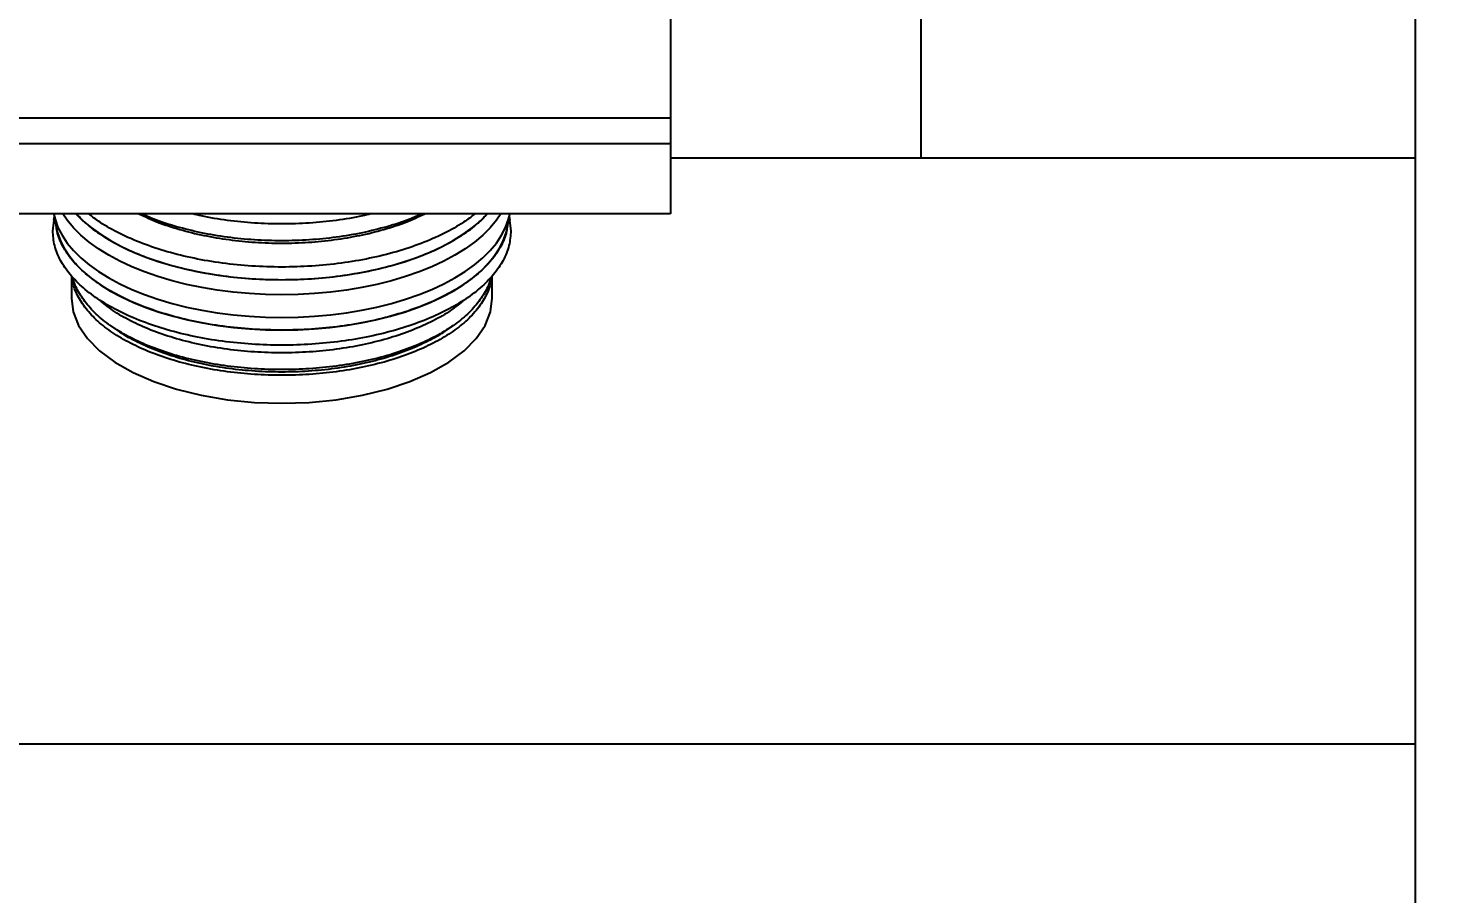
# Model space of a CAD drawing. Header units: millimetres. Extents: x 1293 to 41893, y 1011 to 26911.
# Drawn here: x 24724.6 to 25014.5, y 7546.2 to 7724.6 of the extents above; entities that cross this region are included whole.
import ezdxf

# ---------------------------------------------------------------- set-up
doc = ezdxf.new("R2010")
doc.units = ezdxf.units.MM
doc.header["$LTSCALE"] = 50
doc.layers.add('CAPA_1', color=7, linetype='Continuous')
doc.layers.add('MAQUINAS', color=11, linetype='Continuous')
doc.styles.add('SLDTEXTSTYLE0', font='TXT', dxfattribs={"width": 0.75})
doc.dimstyles.new('SLDDIMSTYLE0', dxfattribs={"dimtxt": 100, "dimasz": 100, "dimexe": 0, "dimexo": 0.0625, "dimgap": 25, "dimtad": 2, "dimdec": 0, "dimlfac": 1.5, "dimrnd": 1e-09, "dimzin": 12, "dimdsep": 46, "dimtxsty": 'SLDTEXTSTYLE0', "dimsah": 1, "dimcen": 0.09, "dimadec": 0, "dimazin": 3, "dimtfac": 1, "dimtdec": 0, "dimtofl": 0, "dimtmove": 0, "dimatfit": 3, "dimfxl": 1, "dimfrac": 2, "dimtolj": 1, "dimtzin": 12, "dimarcsym": 0})

# ---------------------------------------------------------------- blocks, each defined once
blk = doc.blocks.new('_D_28')
at = {"layer": 'CAPA_1', "transparency": 16777216}
for p, q in [((23097.89, 7144.96), (23097.89, 9212.28)), ((25942.46, 7144.96), (25942.46, 9212.28)), ((25942.46, 9162.28), (23097.89, 9162.28))]:
    blk.add_line(p, q, dxfattribs=at)
for points in [[(23097.89, 9162.28), (23197.89, 9146.89), (23197.89, 9177.66)], [(25942.46, 9162.28), (25842.46, 9177.66), (25842.46, 9146.89)]]:
    blk.add_solid(points, dxfattribs=at)
at = {"layer": 'CAPA_1', "transparency": 16777216, "insert": (24372.4, 9291.18), "char_height": 100, "attachment_point": 1, "style": 'SLDTEXTSTYLE0'}
blk.add_mtext('4267', dxfattribs=at)

msp = doc.modelspace()

# ---------------------------------------------------------------- linework, layer by layer
at = {"layer": 'MAQUINAS', "linetype": 'Continuous', "lineweight": 25}
for p, q in [((24908.5093631, 7697.8179231), (24908.5093631, 7825.2404681)), ((25010.1760298, 7813.5276315), (25010.1760298, 7620.848392)), ((24856.8426964, 7733.2161501), (24856.8426964, 7686.3566674)), ((24183.5093631, 7706.1221394), (24856.8426964, 7706.1221394)), ((24856.8426964, 7700.7904242), (24183.5093631, 7700.7904242)), ((25010.1760298, 7697.8179231), (24856.8426964, 7697.8179231)), ((24856.8426964, 7686.3566674), (24183.5093631, 7686.3566674)), ((24729.6718601, 7682.8685235), (24729.9446083, 7684.9491901)), ((24729.9928602, 7685.7220639), (24729.8562847, 7684.9520846)), ((24729.880297, 7686.3566674), (24730.3584832, 7683.6607722)), ((24823.3269097, 7683.6607722), (24823.8050958, 7686.3566674)), ((24823.8291082, 7684.9520846), (24823.6925326, 7685.7220639)), ((24823.7407846, 7684.9491901), (24824.0135327, 7682.8685235)), ((24733.5093631, 7673.5925069), (24733.5093631, 7668.9789118)), ((24820.1760298, 7668.9789118), (24820.1760298, 7673.5925069)), ((24741.4611779, 7663.3978535), (24742.54984, 7662.6280532)), ((24811.1355528, 7662.6280532), (24812.2242149, 7663.3978535)), ((25010.1760298, 7577.0811779), (24030.1760298, 7577.0811779))]:
    msp.add_line(p, q, dxfattribs=at)
at = {"layer": 'MAQUINAS', "linetype": 'Continuous', "lineweight": 25, "flags": 128}
for points in [[(24729.8562847, 7686.4920432), (24730.1519912, 7685.2190494), (24730.7498616, 7683.5621631), (24731.5826104, 7681.9308242), (24732.6459943, 7680.3333456), (24733.9345945, 7678.7778676), (24735.4418445, 7677.2723166), (24737.1600637, 7675.8243646), (24739.0804966, 7674.44139), (24741.193357, 7673.1304401), (24743.4878782, 7671.8981952), (24745.9523679, 7670.7509346), (24748.5742677, 7669.6945044), (24751.3402169, 7668.734288), (24754.2361209, 7667.8751784), (24757.2472229, 7667.1215534), (24760.3581788, 7666.4772533), (24763.5531361, 7665.9455614), (24766.815814, 7665.5291869), (24770.1295865, 7665.2302518), (24773.4775675, 7665.0502791), (24776.8426964, 7664.9901862), (24780.2078254, 7665.0502791), (24783.5558064, 7665.2302518), (24786.8695789, 7665.5291869), (24790.1322568, 7665.9455614), (24793.327214, 7666.4772533), (24796.43817, 7667.1215534), (24799.4492719, 7667.8751784), (24802.3451759, 7668.734288), (24805.1111251, 7669.6945044), (24807.7330249, 7670.7509346), (24810.1975147, 7671.8981952), (24812.4920359, 7673.1304401), (24814.6048963, 7674.44139), (24816.5253291, 7675.8243646), (24818.2435484, 7677.2723166), (24819.7507984, 7678.7778676), (24821.0393985, 7680.3333456), (24822.1027824, 7681.9308242), (24822.9355313, 7683.5621631), (24823.5334016, 7685.2190494), (24823.8291082, 7686.4920432)], [(24821.9424924, 7686.3489509), (24821.0393985, 7685.0185695), (24819.7507984, 7683.4630915), (24818.2435484, 7681.9575406), (24816.5253291, 7680.5095886), (24814.6048963, 7679.126614), (24812.4920359, 7677.8156641), (24810.1975147, 7676.5834192), (24807.7330249, 7675.4361586), (24805.1111251, 7674.3797284), (24802.3451759, 7673.419512), (24799.4492719, 7672.5604023), (24796.43817, 7671.8067773), (24793.327214, 7671.1624773), (24790.1322568, 7670.6307853), (24786.8695789, 7670.2144109), (24783.5558064, 7669.9154757), (24780.2078254, 7669.7355031), (24776.8426964, 7669.6754102), (24773.4775675, 7669.7355031), (24770.1295865, 7669.9154757), (24766.815814, 7670.2144109), (24763.5531361, 7670.6307853), (24760.3581788, 7671.1624773), (24757.2472229, 7671.8067773), (24754.2361209, 7672.5604023), (24751.3402169, 7673.419512), (24748.5742677, 7674.3797284), (24745.9523679, 7675.4361586), (24743.4878782, 7676.5834192), (24741.193357, 7677.8156641), (24739.0804966, 7679.126614), (24737.1600637, 7680.5095886), (24735.4418445, 7681.9575406), (24733.9345945, 7683.4630915), (24732.6459943, 7685.0185695), (24731.744619, 7686.346148)], [(24734.4573499, 7686.3514264), (24735.8843436, 7684.9318924), (24737.5841982, 7683.4994164), (24739.4841052, 7682.1312232), (24741.574383, 7680.834285), (24743.84438, 7679.6152105), (24746.2825288, 7678.480212), (24748.8764053, 7677.4350731), (24751.6127916, 7676.4851197), (24754.4777437, 7675.6351923), (24757.4566625, 7674.8896222), (24760.5343681, 7674.2522085), (24763.6951771, 7673.7261994), (24766.9229829, 7673.3142752), (24770.2013373, 7673.0185351), (24773.5135345, 7672.8404861), (24776.8426964, 7672.7810354), (24780.1718583, 7672.8404861), (24783.4840556, 7673.0185351), (24786.7624099, 7673.3142752), (24789.9902158, 7673.7261994), (24793.1510248, 7674.2522085), (24796.2287304, 7674.8896222), (24799.2076491, 7675.6351923), (24802.0726012, 7676.4851197), (24804.8089875, 7677.4350731), (24807.402864, 7678.480212), (24809.8410129, 7679.6152105), (24812.1110099, 7680.834285), (24814.2012877, 7682.1312232), (24816.1011946, 7683.4994164), (24817.8010493, 7684.9318924), (24819.2218801, 7686.3447402)], [(24730.3584832, 7683.6607722), (24730.6510291, 7682.4013844), (24731.2425094, 7680.7622072), (24732.0663577, 7679.1483043), (24733.1183759, 7677.5678997), (24734.3932033, 7676.029047), (24735.8843436, 7674.5395876), (24737.5841982, 7673.1071115), (24739.4841052, 7671.7389184), (24741.574383, 7670.4419801), (24743.84438, 7669.2229057), (24746.2825288, 7668.0879072), (24748.8764053, 7667.0427683), (24751.6127916, 7666.0928148), (24754.4777437, 7665.2428875), (24757.4566625, 7664.4973174), (24760.5343681, 7663.8599037), (24763.6951771, 7663.3338945), (24766.9229829, 7662.9219704), (24770.2013373, 7662.6262303), (24773.5135345, 7662.4481812), (24776.8426964, 7662.3887306), (24780.1718583, 7662.4481812), (24783.4840556, 7662.6262303), (24786.7624099, 7662.9219704), (24789.9902158, 7663.3338945), (24793.1510248, 7663.8599037), (24796.2287304, 7664.4973174), (24799.2076491, 7665.2428875), (24802.0726012, 7666.0928148), (24804.8089875, 7667.0427683), (24807.402864, 7668.0879072), (24809.8410129, 7669.2229057), (24812.1110099, 7670.4419801), (24814.2012877, 7671.7389184), (24816.1011946, 7673.1071115), (24817.8010493, 7674.5395876), (24819.2921895, 7676.029047), (24820.5670169, 7677.5678997), (24821.6190352, 7679.1483043), (24822.4428835, 7680.7622072), (24823.0343637, 7682.4013844), (24823.3269097, 7683.6607722)], [(24733.5093631, 7668.9789118), (24733.8800858, 7666.1508443), (24734.9859106, 7663.3711659), (24736.8079167, 7660.6874375), (24739.3149289, 7658.1455785), (24742.4640517, 7655.7890809), (24746.2014026, 7653.6582649), (24750.4630345, 7651.7895895), (24755.1760298, 7650.2150281), (24760.2597477, 7648.961522), (24765.6272045, 7648.0505189), (24771.1865614, 7647.4976065), (24776.8426964, 7647.3122452), (24782.4988314, 7647.4976065), (24788.0581884, 7648.0505189), (24793.4256452, 7648.961522), (24798.5093631, 7650.2150281), (24803.2223584, 7651.7895895), (24807.4839903, 7653.6582649), (24811.2213412, 7655.7890809), (24814.3704639, 7658.1455785), (24816.8774762, 7660.6874375), (24818.6994822, 7663.3711659), (24819.8053071, 7666.1508443), (24820.1760298, 7668.9789118)]]:
    msp.add_lwpolyline(points, dxfattribs=at)
at = {"layer": 'MAQUINAS', "linetype": 'Continuous', "lineweight": 25}
for points, knots in [([(24734.5453825, 7686.3566674), (24735.1442251, 7685.712566), (24736.601786, 7684.1448466), (24739.7302204, 7681.8732315), (24743.7455716, 7679.566975), (24748.3537732, 7677.5501315), (24753.4423142, 7675.8492438), (24758.9331485, 7674.4955492), (24764.7299094, 7673.5116376), (24770.7340597, 7672.9144975), (24776.8426964, 7672.7143044), (24782.9513331, 7672.9144975), (24788.9554834, 7673.5116376), (24794.7522444, 7674.4955492), (24800.2430786, 7675.8492438), (24805.3316197, 7677.5501315), (24809.9398213, 7679.566975), (24813.9551725, 7681.8732315), (24817.0836069, 7684.1448466), (24818.5411678, 7685.712566), (24819.1400103, 7686.3566674)], [0, 0, 0, 0, 0.0400907404, 0.0975793979, 0.1550680553, 0.2125567128, 0.2700453702, 0.3275340277, 0.3850226851, 0.4425113426, 0.5, 0.5574886574, 0.6149773149, 0.6724659723, 0.7299546298, 0.7874432872, 0.8449319447, 0.9024206021, 0.9599092596, 1, 1, 1, 1]), ([(24816.5999869, 7686.3566674), (24815.8477248, 7685.7651109), (24813.9906681, 7684.3047768), (24810.2768715, 7682.2479953), (24805.6449017, 7680.2014355), (24800.4944147, 7678.4842961), (24794.9461272, 7677.1154074), (24789.0862403, 7676.1210187), (24783.0173549, 7675.5173858), (24776.8426964, 7675.3150437), (24770.6680379, 7675.5173858), (24764.5991525, 7676.1210187), (24758.7392656, 7677.1154074), (24753.1909782, 7678.4842961), (24748.0404912, 7680.2014355), (24743.4085214, 7682.2479953), (24739.6947248, 7684.3047768), (24737.8376681, 7685.7651109), (24737.085406, 7686.3566674)], [0, 0, 0, 0, 0.0443246366, 0.1094211171, 0.1745175976, 0.2396140781, 0.3047105585, 0.369807039, 0.4349035195, 0.5, 0.5650964805, 0.630192961, 0.6952894415, 0.7603859219, 0.8254824024, 0.8905788829, 0.9556753634, 1, 1, 1, 1]), ([(24747.3827844, 7686.3566674), (24748.6508144, 7685.769786), (24751.2646037, 7684.5600477), (24755.7895576, 7683.0755309), (24760.7221733, 7681.8526127), (24765.9417028, 7680.9683245), (24771.3447947, 7680.4305624), (24776.8426964, 7680.2505006), (24782.3405981, 7680.4305624), (24787.7436901, 7680.9683245), (24792.9632195, 7681.8526127), (24797.8958353, 7683.0755309), (24802.4207892, 7684.5600477), (24805.0345785, 7685.769786), (24806.3026085, 7686.3566674)], [0, 0, 0, 0, 0.0792833226, 0.1634266581, 0.2475699936, 0.331713329, 0.4158566645, 0.5, 0.5841433355, 0.668286671, 0.7524300064, 0.8365733419, 0.9207166774, 1, 1, 1, 1]), ([(24805.687118, 7686.3566674), (24804.8797812, 7685.9876389), (24802.6765385, 7684.9805507), (24798.5572981, 7683.6555852), (24793.4768279, 7682.3884647), (24788.0892612, 7681.4775472), (24782.5152577, 7680.9223196), (24776.8426964, 7680.7366728), (24771.1701351, 7680.9223196), (24765.5961317, 7681.4775472), (24760.2085649, 7682.3884647), (24755.1280947, 7683.6555852), (24751.0088544, 7684.9805507), (24748.8056117, 7685.9876389), (24747.9982749, 7686.3566674)], [0, 0, 0, 0, 0.0518396499, 0.1414717199, 0.23110379, 0.32073586, 0.41036793, 0.5, 0.58963207, 0.67926414, 0.76889621, 0.8585282801, 0.9481603501, 1, 1, 1, 1]), ([(24795.2293077, 7686.3566674), (24794.6321922, 7686.2038279), (24792.3520751, 7685.6202022), (24788.076819, 7684.9551482), (24782.5183683, 7684.3825642), (24776.8426964, 7684.2027029), (24771.1670246, 7684.3825642), (24765.6085739, 7684.9551482), (24761.3333178, 7685.6202022), (24759.0532007, 7686.2038279), (24758.4560851, 7686.3566674)], [0, 0, 0, 0, 0.052878393, 0.2019189287, 0.3509594643, 0.5, 0.6490405357, 0.7980810713, 0.947121607, 1, 1, 1, 1]), ([(24823.2759677, 7683.9416014), (24823.2347646, 7683.5191556), (24823.0943725, 7682.0797499), (24822.0180197, 7679.6667465), (24820.0884489, 7676.766962), (24817.3706324, 7674.0221086), (24813.9723133, 7671.4769873), (24809.9352284, 7669.1757258), (24805.3328504, 7667.1575438), (24800.2427489, 7665.4570148), (24794.7523327, 7664.103224), (24788.9554599, 7663.1193382), (24782.951339, 7662.5221911), (24776.8426964, 7662.3220003), (24770.7340538, 7662.5221911), (24764.729933, 7663.1193382), (24758.9330601, 7664.103224), (24753.442644, 7665.4570148), (24748.3525425, 7667.1575438), (24743.7501644, 7669.1757258), (24739.7130796, 7671.4769873), (24736.3147605, 7674.0221086), (24733.596944, 7676.766962), (24731.6673732, 7679.6667465), (24730.5910204, 7682.0797499), (24730.4506283, 7683.5191556), (24730.4094251, 7683.9416014)], [0, 0, 0, 0, 0.0181947431, 0.061995221, 0.1057956989, 0.1495961768, 0.1933966547, 0.2371971326, 0.2809976105, 0.3247980884, 0.3685985663, 0.4123990442, 0.4561995221, 0.5, 0.5438004779, 0.5876009558, 0.6314014337, 0.6752019116, 0.7190023895, 0.7628028674, 0.8066033453, 0.8504038232, 0.8942043011, 0.938004779, 0.9818052569, 1, 1, 1, 1]), ([(24820.0006756, 7673.4147154), (24819.9549072, 7672.9169211), (24819.8222906, 7671.4745344), (24818.7960894, 7669.1293613), (24816.9981594, 7666.4370247), (24814.4761301, 7663.8881464), (24811.3201039, 7661.5248425), (24807.5715013, 7659.3879506), (24803.2978326, 7657.5139262), (24798.5713184, 7655.9348631), (24793.4730725, 7654.6777718), (24788.0902626, 7653.7641635), (24782.5150074, 7653.2096698), (24776.8426964, 7653.0237783), (24771.1703855, 7653.2096698), (24765.5951303, 7653.7641635), (24760.2123204, 7654.6777718), (24755.1140745, 7655.9348631), (24750.3875602, 7657.5139262), (24746.1138916, 7659.3879506), (24742.3652889, 7661.5248425), (24739.2092628, 7663.8881464), (24736.6872335, 7666.4370247), (24734.8893034, 7669.1293613), (24733.8631022, 7671.4745344), (24733.7304857, 7672.9169211), (24733.6847172, 7673.4147154)], [0, 0, 0, 0, 0.02285911763, 0.06623556148, 0.10961200533, 0.15298844918, 0.19636489303, 0.23974133689, 0.28311778074, 0.32649422459, 0.36987066844, 0.4132471123, 0.45662355615, 0.5, 0.54337644385, 0.5867528877, 0.63012933156, 0.67350577541, 0.71688221926, 0.76025866311, 0.80363510697, 0.84701155082, 0.89038799467, 0.93376443852, 0.97714088237, 1, 1, 1, 1]), ([(24819.8261079, 7673.2377212), (24819.8195057, 7673.1848109), (24819.6952363, 7672.1889053), (24818.767483, 7670.2855442), (24817.0058245, 7667.5913281), (24814.4740762, 7665.0429534), (24811.3206543, 7662.6795145), (24807.5713538, 7660.5426588), (24803.2978721, 7658.6686247), (24798.5713078, 7657.0895642), (24793.4730753, 7655.8324722), (24788.0902619, 7654.9188641), (24782.5150076, 7654.3643703), (24776.8426964, 7654.1784789), (24771.1703853, 7654.3643703), (24765.595131, 7654.9188641), (24760.2123175, 7655.8324722), (24755.1140851, 7657.0895642), (24750.3875207, 7658.6686247), (24746.114039, 7660.5426588), (24742.3647386, 7662.6795145), (24739.2113166, 7665.0429534), (24736.6795684, 7667.5913281), (24734.9179099, 7670.2855442), (24733.9901566, 7672.1889053), (24733.8658872, 7673.1848109), (24733.859285, 7673.2377212)], [0, 0, 0, 0, 0.0025374547, 0.0477613224, 0.0929851902, 0.1382090579, 0.1834329257, 0.2286567935, 0.2738806612, 0.319104529, 0.3643283967, 0.4095522645, 0.4547761322, 0.5, 0.5452238678, 0.5904477355, 0.6356716033, 0.680895471, 0.7261193388, 0.7713432065, 0.8165670743, 0.8617909421, 0.9070148098, 0.9522386776, 0.9974625453, 1, 1, 1, 1]), ([(24814.1063872, 7668.3402683), (24813.1819304, 7667.6071571), (24811.2483986, 7666.0738309), (24807.5623126, 7664.0095537), (24803.3002947, 7662.1319779), (24798.5706587, 7660.5538663), (24793.4732492, 7659.29652), (24788.0902155, 7658.3829801), (24782.5150192, 7657.8284678), (24776.8426964, 7657.6425826), (24771.1703737, 7657.8284678), (24765.5951774, 7658.3829801), (24760.2121437, 7659.29652), (24755.1147342, 7660.5538663), (24750.3850982, 7662.1319779), (24746.1230802, 7664.0095537), (24742.4369943, 7666.0738309), (24740.5034624, 7667.6071571), (24739.5790056, 7668.3402683)], [0, 0, 0, 0, 0.0578654781, 0.1210275527, 0.1841896272, 0.2473517018, 0.3105137763, 0.3736758509, 0.4368379254, 0.5, 0.5631620746, 0.6263241491, 0.6894862237, 0.7526482982, 0.8158103728, 0.8789724473, 0.9421345219, 1, 1, 1, 1]), ([(24811.0729802, 7662.648958), (24810.7756757, 7662.4199953), (24809.4805731, 7661.4226003), (24806.5987418, 7659.8700643), (24802.4911321, 7658.0418328), (24797.9007884, 7656.5145366), (24792.9618928, 7655.2952727), (24787.7440439, 7654.4100041), (24782.3405097, 7653.8725094), (24776.8426964, 7653.6923585), (24771.3448832, 7653.8725094), (24765.941349, 7654.4100041), (24760.7235, 7655.2952727), (24755.7846045, 7656.5145366), (24751.1942607, 7658.0418328), (24747.0866511, 7659.8700643), (24744.2048197, 7661.4226003), (24742.9097172, 7662.4199953), (24742.6124126, 7662.648958)], [0, 0, 0, 0, 0.0204139679, 0.0889262582, 0.1574385485, 0.2259508388, 0.2944631291, 0.3629754194, 0.4314877097, 0.5, 0.5685122903, 0.6370245806, 0.7055368709, 0.7740491612, 0.8425614515, 0.9110737418, 0.9795860321, 1, 1, 1, 1])]:
    msp.add_open_spline(points, degree=3, knots=knots, dxfattribs=at)
for points in [[(24824.0135327, 7682.8685235), (24823.9356468, 7681.8394172), (24823.779875, 7679.7812045), (24822.5268456, 7676.7467104), (24820.5500954, 7673.8169623), (24817.8099725, 7671.0420888), (24814.3730486, 7668.4695689), (24810.2928551, 7666.1434192), (24805.6406189, 7664.1034406), (24800.4955622, 7662.3845378), (24794.9458198, 7661.0161216), (24789.0863223, 7660.0216061), (24783.0173344, 7659.4180077), (24776.8426964, 7659.2156541), (24770.6680584, 7659.4180077), (24764.5990706, 7660.0216061), (24758.739573, 7661.0161216), (24753.1898307, 7662.3845378), (24748.044774, 7664.1034406), (24743.3925377, 7666.1434192), (24739.3123443, 7668.4695689), (24735.8754204, 7671.0420888), (24733.1352974, 7673.8169623), (24731.1585472, 7676.7467104), (24729.9055179, 7679.7812045), (24729.749746, 7681.8394172), (24729.6718601, 7682.8685235)], [(25010.1760298, 7620.848392), (25010.1760298, 7618.3579913), (25010.1760298, 7613.3771897), (25010.1760298, 7605.2074931), (25010.1760298, 7596.5462417), (25010.1760298, 7587.3590808), (25010.1760298, 7577.677602), (25010.1760298, 7567.516914), (25010.1760298, 7556.8979096), (25010.1760298, 7545.8404072), (25010.1760298, 7534.3680874), (25010.1760298, 7522.4953656), (25010.1760298, 7510.2747125), (25010.1760298, 7501.8383976), (25010.1760298, 7497.6202402)]]:
    msp.add_open_spline(points, degree=3, dxfattribs=at)

# ---------------------------------------------------------------- dimensions: what is measured, and where the dimension line sits
at = {"layer": 'CAPA_1'}
dim = msp.add_linear_dim(base=(23097.8900298, 9162.2750488), p1=(25942.4620298, 7081.4622403), p2=(23097.8900298, 7081.4622403), dimstyle='SLDDIMSTYLE0', dxfattribs=at)
dim.commit()
dim.dimension.update_dxf_attribs({"geometry": '_D_28', "text_midpoint": (24520.1760298, 9162.2750488), "dimtype": 160})

doc.saveas('drawing.dxf')
